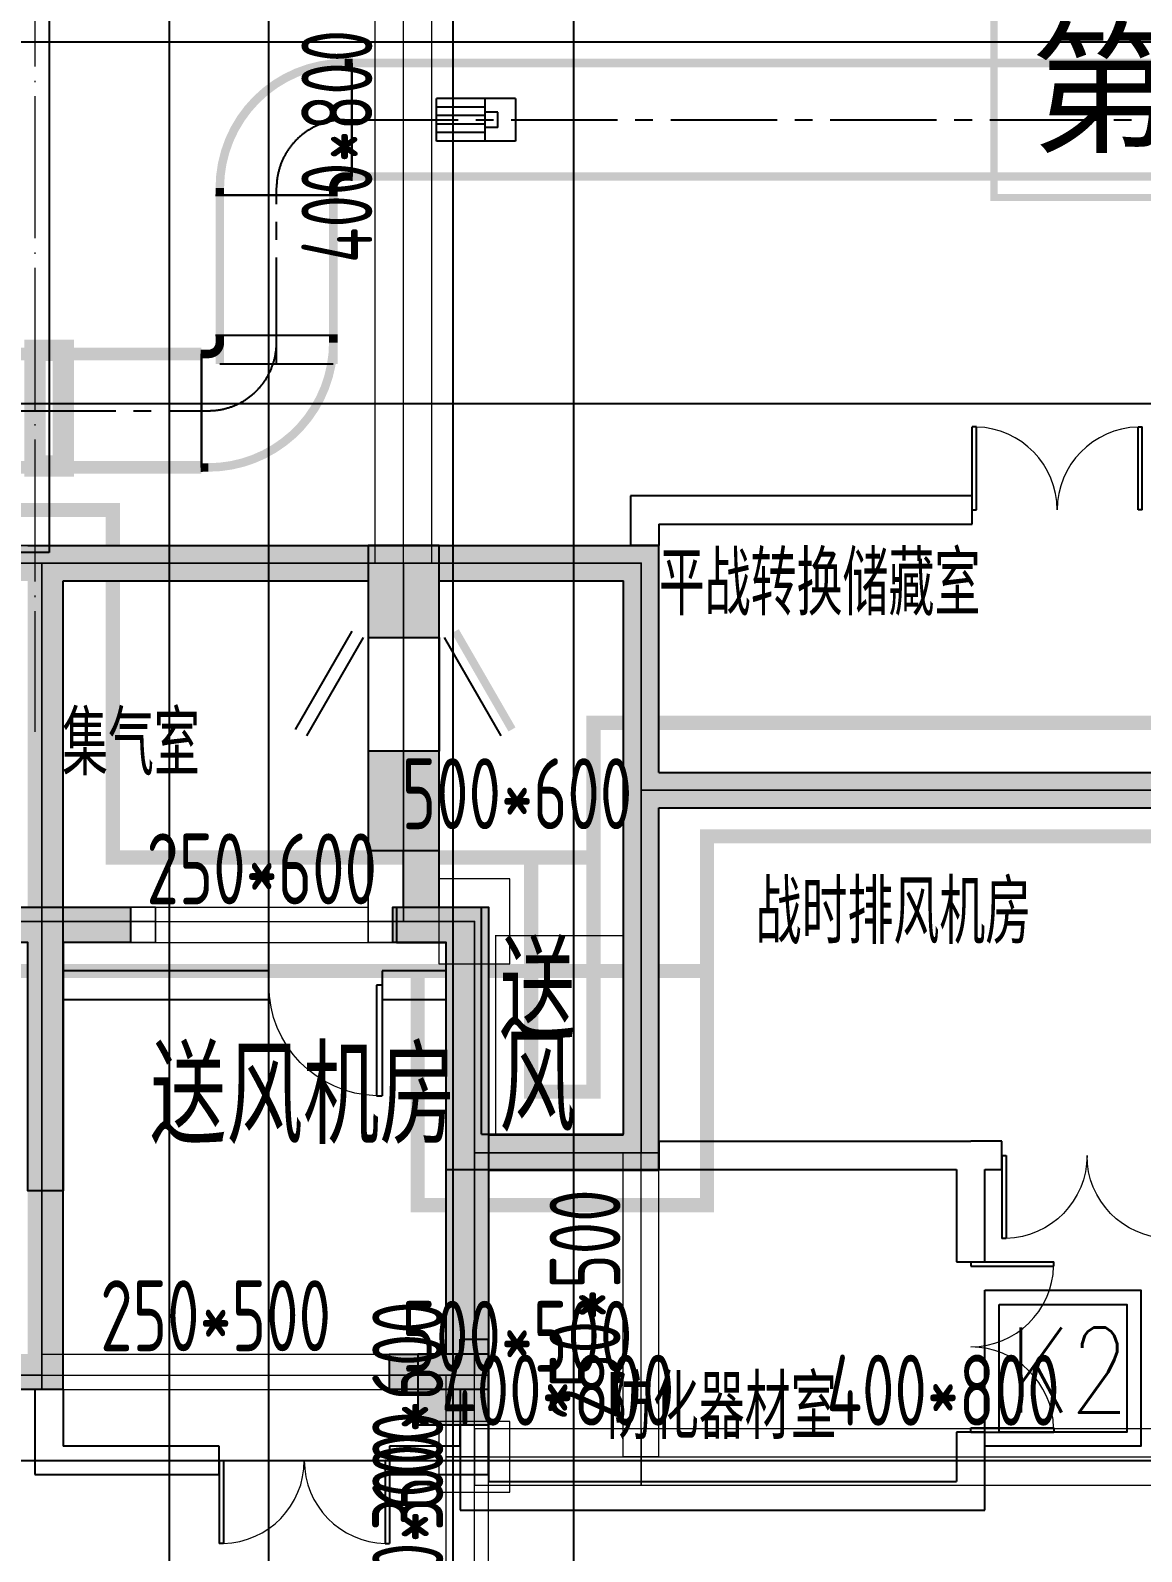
# Model space of a CAD drawing. Extents: x 369444 to 684549, y -549309 to 575337.
# Drawn here: x 520643 to 528480, y 454614 to 465338 of the extents above; entities that cross this region are included whole.
import ezdxf

# ---------------------------------------------------------------- set-up
doc = ezdxf.new("R2010")
doc.units = 0
doc.header["$LTSCALE"] = 1000
doc.header["$MEASUREMENT"] = 0
for name, pattern in [('__DASH', [0.35, 0.25, -0.1]), ('CENTER2', [1.125, 0.75, -0.125, 0.125, -0.125]), ('DASH', [0.35, 0.25, -0.1]), ('DOTE', [2.42, 2, -0.2, 0.02, -0.2])]:
    doc.linetypes.add(name, pattern=pattern)
for name, color, linetype, lineweight, true_color in [('-1-0-1', 7, 'Continuous', 0, 0xc0c0c0), ('-1-1-2', 7, 'Continuous', 0, 0xc0c0c0), ('-2-0-1', 1, 'Continuous', 0, 0xff0000), ('-2-1-2', 9, 'Continuous', 0, 0x808080), ('1-6-1', 7, 'Continuous', 0, 0x55ff55), ('1-6-2', 7, 'Continuous', 0, 0x55ff55), ('11-6-1', 2, 'Continuous', 0, 0xffff00), ('11-6-2', 2, 'Continuous', 0, 0xffff00), ('11-6-5', 2, 'Continuous', 0, 0xffff00), ('12-6-1', 4, 'Continuous', 0, 0x00ffff), ('12-6-2', 4, 'Continuous', 0, 0x00ffff), ('12-6-5', 4, 'Continuous', 0, 0x00ffff)]:
    doc.layers.add(name, color=color, linetype=linetype, lineweight=lineweight, true_color=true_color)
for name, color, linetype in [('A-WALL-HATCH', 8, 'Continuous'), ('COLUMN', 9, 'Continuous'), ('DOTE', 1, 'Continuous'), ('DUCT-排烟中心线', 5, 'CENTER2'), ('DUCT-排烟法兰', 4, 'Continuous'), ('DUCT-排烟管', 2, 'Continuous'), ('DUCT-排烟管端线', 4, 'Continuous'), ('PUB_HATCH', 8, 'Continuous'), ('WALL', 9, 'Continuous'), ('WINDOW', 4, 'Continuous'), ('填充', 8, 'Continuous'), ('砼墙', 151, 'Continuous'), ('车库集水坑', 60, 'Continuous'), ('车库风井', 6, 'Continuous'), ('防火分区线', 7, 'Continuous'), ('颜洞口', 1, 'Continuous'), ('风管标注', 3, 'Continuous')]:
    doc.layers.add(name, color=color, linetype=linetype)
doc.layers.add('DOTE2', color=122, linetype='DOTE', lineweight=9)
doc.layers.add('TEXT', color=7, linetype='Continuous', lineweight=13)
doc.styles.add('-黑体', font='simhei.ttf')
doc.styles.add('_HZTXT', font='txt.shx', dxfattribs={"width": 0.8, "bigfont": 'HZTXT.shx'})
doc.styles.add('_TCH_DIM', font='SIMPLEX', dxfattribs={"bigfont": 'GBCBIG'})
doc.styles.add('yjkcad', font='yjkeng.shx', dxfattribs={"width": 0.7, "height": 250, "bigfont": 'yjkchn.shx'})

# ---------------------------------------------------------------- blocks, each defined once
blk = doc.blocks.new('$DorLib2D$00000002')
for p, q in [((-0.5, 0), (-0.5, 0.4875)), ((-0.475, 0.4875), (-0.5, 0.4875)), ((-0.475, 0), (-0.475, 0.4875)), ((0.475, 0), (0.475, 0.4875)), ((0.475, 0.4875), (0.5, 0.4875)), ((0.5, 0), (0.5, 0.4875)), ((-0.5, 0), (-0.475, 0)), ((0.5, 0), (0.475, 0))]:
    blk.add_line(p, q)
at = {"lineweight": 13}
for centre, start, end in [((-0.4875, 0), 0, 88.53072), ((0.4875, 0), 91.46928, 180)]:
    blk.add_arc(centre, 0.4875, start, end, dxfattribs=at)
blk = doc.blocks.new('$DorLib2D$00000196')
at = {"color": 0}
for p, q in [((-0.5, 0.357), (0.366, 0.857)), ((-0.5, -0.357), (0.366, -0.857)), ((-0.557, -0.456), (0.309, -0.956))]:
    blk.add_line(p, q, dxfattribs=at)
at = {"color": 0, "const_width": 0.0714}
blk.add_lwpolyline([(-0.557, 0.456), (0.309, 0.956)], dxfattribs=at)
blk = doc.blocks.new('$DorLib2D$00000001')
for p, q in [((0.45, 0.975), (0.5, 0.975)), ((0.45, 0), (0.45, 0.975)), ((0.5, 0), (0.5, 0.975)), ((0.5, 0), (0.45, 0))]:
    blk.add_line(p, q)
at = {"lineweight": 13}
blk.add_arc((0.475, 0), 0.975, 91.4693, 180, dxfattribs=at)
blk = doc.blocks.new('N-风管')
at = {"color": 0, "linetype": 'Continuous'}
for p, q in [((38489360019.152367, 3905559330.7, 2600.00001), (38489359463.152367, 3905559330.7, 2600.00001)), ((38489359805.314774, 3905559270.7, 2600.00001), (38489359463.152367, 3905559270.7, 2600.00001)), ((38489359895.942772, 3905559234.7, 2600.00001), (38489359805.314774, 3905559234.7, 2600.00001)), ((38489359805.314774, 3905559210.7, 2600.00001), (38489359463.152367, 3905559210.7, 2600.00001)), ((38489359805.314774, 3905559150.7, 2600.00001), (38489359463.152367, 3905559150.7, 2600.00001)), ((38489359805.314774, 3905559090.7, 2600.00001), (38489359463.152367, 3905559090.7, 2600.00001))]:
    blk.add_line(p, q, dxfattribs=at)
at = {"color": 0}
for p, q in [((38489359463.152367, 3905559030.7, 2600.00001), (38489359463.152367, 3905559330.7, 2600.00001)), ((38489359805.314774, 3905559030.7, 2600.00001), (38489359805.314774, 3905559330.7, 2600.00001)), ((38489360019.152367, 3905559330.7, 2600.00001), (38489360019.152367, 3905559030.7, 2600.00001)), ((38489359895.942772, 3905559126.7, 2600.00001), (38489359895.942772, 3905559234.7, 2600.00001)), ((38489359895.942772, 3905559126.7, 2600.00001), (38489359805.314774, 3905559126.7, 2600.00001)), ((38489360019.152367, 3905559030.7, 2600.00001), (38489359463.152367, 3905559030.7, 2600.00001))]:
    blk.add_line(p, q, dxfattribs=at)
at = {"layer": 'DUCT-排烟中心线', "color": 0}
for p, q in [((38489358814.952377, 3905559180.7), (38489358864.952377, 3905559180.7)), ((38489358864.952377, 3905559180.7), (38489365384.127274, 3905559180.7)), ((38489358334.952377, 3905558650.7), (38489358334.952377, 3905558700.7)), ((38489358334.952377, 3905557460.45988), (38489358334.952377, 3905558650.7)), ((38489358334.952377, 3905557610.45988), (38489358334.952377, 3905557660.45988)), ((38489356450.931091, 3905557130.259881), (38489357804.75238, 3905557130.259881)), ((38489357804.75238, 3905557130.259881), (38489357854.75238, 3905557130.259881))]:
    blk.add_line(p, q, dxfattribs=at)
for centre, radius, start, end in [((38489358814.952377, 3905558700.699999), 480, 90, 179.9999999431), ((38489357854.75238, 3905557610.459879), 480.199998, 270, 0.0000001707)]:
    blk.add_arc(centre, radius, start, end, dxfattribs=at)
at = {"layer": 'DUCT-排烟法兰', "color": 0}
for p, q in [((38489358865.052383, 3905558750.7), (38489358865.052383, 3905559610.7)), ((38489357904.952377, 3905558650.6), (38489358764.952377, 3905558650.6)), ((38489358764.952377, 3905557660.55988), (38489357904.952377, 3905557660.55988)), ((38489357804.652382, 3905557560.259881), (38489357804.652382, 3905556700.259881))]:
    blk.add_line(p, q, dxfattribs=at)
at = {"layer": 'DUCT-排烟管', "color": 0, "extrusion": (0, 0, -1), "const_width": 60}
for points in [[(-38489357934.952377, 3905558700.7, 0.4142135622), (-38489358814.952377, 3905559580.699999)], [(-38489358734.952377, 3905558700.7, 0.4142135624), (-38489358814.952377, 3905558780.7)]]:
    blk.add_lwpolyline(points, format="xyb", dxfattribs=at)
at = {"layer": 'DUCT-排烟管', "color": 0}
for points, const_width in [([(38489358814.952377, 3905559580.7), (38489358864.952377, 3905559580.7)], 60), ([(38489365384.127274, 3905559580.7), (38489358864.952377, 3905559580.7)], 60), ([(38489358864.952377, 3905558780.7), (38489358814.952377, 3905558780.7)], 60), ([(38489358864.952377, 3905558780.7), (38489365384.127274, 3905558780.7)], 60), ([(38489357934.952377, 3905558650.7), (38489357934.952377, 3905558700.7)], 60), ([(38489358734.952377, 3905558700.7), (38489358734.952377, 3905558650.7)], 60), ([(38489357934.952377, 3905558650.7), (38489357934.952377, 3905557460.45988)], 60), ([(38489358734.952377, 3905557460.45988), (38489358734.952377, 3905558650.7)], 60), ([(38489357934.952377, 3905557660.45988), (38489357934.952377, 3905557610.45988)], 60), ([(38489358734.952377, 3905557610.45988), (38489358734.952377, 3905557660.45988)], 60), ([(38489357804.75238, 3905557530.259881), (38489356450.931091, 3905557530.259881)], 90), ([(38489357854.75238, 3905557530.259881), (38489357804.75238, 3905557530.259881)], 60), ([(38489356450.931091, 3905556730.259881), (38489357804.75238, 3905556730.259881)], 90), ([(38489357804.75238, 3905556730.259881), (38489357854.75238, 3905556730.259881)], 60)]:
    blk.add_lwpolyline(points, dxfattribs=dict(at, const_width=const_width))
at = {"layer": 'DUCT-排烟管', "color": 0, "const_width": 60}
for points in [[(38489357854.75238, 3905556730.259881, 0.4142135633), (38489358734.952377, 3905557610.45988)], [(38489357854.75238, 3905557530.259881, 0.4142135641), (38489357934.952377, 3905557610.45988)]]:
    blk.add_lwpolyline(points, format="xyb", dxfattribs=at)
at = {"layer": 'DUCT-排烟管端线', "color": 0}
for p, q in [((38489358864.952377, 3905559580.7), (38489358864.952377, 3905558780.7)), ((38489358864.952377, 3905559580.7), (38489358864.952377, 3905558780.7)), ((38489358734.952377, 3905558650.7), (38489357934.952377, 3905558650.7)), ((38489357934.952377, 3905558650.7), (38489358734.952377, 3905558650.7)), ((38489358734.952377, 3905557660.45988), (38489357934.952377, 3905557660.45988)), ((38489357804.75238, 3905556730.259881), (38489357804.75238, 3905557530.259881)), ((38489357804.75238, 3905556730.259881), (38489357804.75238, 3905557530.259881)), ((38489357934.952377, 3905557460.45988), (38489358734.952377, 3905557460.45988))]:
    blk.add_line(p, q, dxfattribs=at)
at = {"layer": '颜洞口', "color": 0, "const_width": 150}
blk.add_lwpolyline([(38489356630.730293, 3905557555.260041), (38489356830.724113, 3905557555.260041), (38489356830.724113, 3905556741.178501), (38489356630.730293, 3905556741.178501)], close=True, dxfattribs=at)

msp = doc.modelspace()

# ---------------------------------------------------------------- hatches: boundary and pattern name
at = {"layer": 'A-WALL-HATCH'}
for points in [[(523524.6, 461057), (523524.6, 461707), (523024.6, 461707), (523024.6, 461057)], [(523524.6, 459557), (523524.6, 460257), (523024.6, 460257), (523024.6, 459557)], [(523874.6, 455507), (523874.6, 456007), (523374.6, 456007), (523374.6, 455507)]]:
    msp.add_hatch(color=256, dxfattribs=at).paths.add_polyline_path(points)
at = {"layer": 'PUB_HATCH'}
for points in [[(517124.6, 461507), (517274.6, 461457), (520624.6, 461457), (520724.6, 461507), (520624.6, 461707), (517024.6, 461707)], [(520724.6, 461507), (520874.6, 461457), (523024.6, 461457), (523264.6, 461507), (523224.6, 461707), (520624.6, 461707)], [(523264.6, 461507), (523524.6, 461457), (524824.6, 461457), (525074.6, 461707), (523224.6, 461707)], [(525024.6, 459957), (525074.6, 460107), (525074.6, 461707), (524824.6, 461457), (524824.6, 459857)], [(520624.6, 456007), (520874.6, 455757), (520874.6, 461457), (520724.6, 461507), (520624.6, 461457)], [(523024.6, 461457), (523024.6, 461057), (523524.6, 461057), (523524.6, 461457), (523264.6, 461507)], [(523524.6, 459557), (523524.6, 460257), (523024.6, 460257), (523024.6, 459557)], [(525024.6, 459957), (525074.6, 459857), (528794.6, 459857), (528919.6, 459982), (528794.6, 460107), (525074.6, 460107)], [(524824.6, 457557), (525074.6, 457307), (525074.6, 459857), (525024.6, 459957), (524824.6, 459857)], [(523524.6, 459157), (523524.6, 459557), (523274.6, 459557), (523274.6, 459157)], [(523224.6, 458907), (523574.6, 458907), (523824.6, 459157), (523224.6, 459157)], [(523574.6, 457307), (523824.6, 457557), (523824.6, 459157), (523574.6, 458907)], [(523824.6, 457557), (523574.6, 457307), (525074.6, 457307), (524824.6, 457557)], [(520874.6, 455757), (520624.6, 456007), (517274.6, 456007), (517157.9, 455923.6), (517174.6, 455757)]]:
    msp.add_hatch(color=256, dxfattribs=at).paths.add_polyline_path(points)
at = {"layer": '填充'}
h = msp.add_hatch(color=8, dxfattribs=at)
h.dxf.hatch_style = 1
h.paths.add_polyline_path([(507274.5, 462457), (507274.5, 462957), (506774.5, 462957), (506774.5, 462457)], flags=17)
h.paths.add_polyline_path([(500674.5, 462457), (500674.5, 462957), (500174.5, 462957), (500174.5, 462457)], flags=17)
h.paths.add_polyline_path([(497874.5, 462457), (497874.5, 462957), (497374.5, 462957), (497374.5, 462457)], flags=17)
h.paths.add_polyline_path([(510074.5, 462457), (510074.5, 462957), (509524.5, 462957), (509524.5, 462457)], flags=17)
h.paths.add_polyline_path([(509524.5, 460757), (509774.5, 460757), (509774.5, 461157), (509374.5, 461157), (509374.5, 460757)], flags=17)
h.paths.add_polyline_path([(497424.5, 460757), (497574.5, 460757), (497574.5, 461157), (497174.5, 461157), (497174.5, 460757)], flags=17)
h.paths.add_polyline_path([(512274.5, 467357), (510074.5, 467357), (510074.5, 465157), (510624.5, 465157), (510624.5, 464957), (509824.5, 464957), (509824.5, 467607), (512474.5, 467607), (512474.5, 464957), (511724.5, 464957), (511724.5, 465157), (512274.5, 465157)])
h.paths.add_polyline_path([(501674.5, 458107), (501124.5, 458107), (501124.5, 458357), (501674.5, 458357), (502074.5, 458357), (502074.5, 458107), (501924.5, 458107), (501924.5, 455207), (500174.5, 455207), (500174.5, 455457), (501674.5, 455457)])
h.paths.add_polyline_path([(514974.5, 467357), (514324.5, 467357), (514324.5, 467607), (515224.5, 467607), (515224.5, 465807), (514974.5, 465807)])
h.paths.add_polyline_path([(492624.5, 467557), (491974.5, 467557), (491974.5, 466007), (491724.5, 466007), (491724.5, 467807), (492624.5, 467807)])
h.paths.add_polyline_path([(507624.5, 450607), (506774.5, 450607), (506074.5, 450607), (506074.5, 450857), (506524.5, 450857), (506524.5, 454057), (506774.5, 454057), (506774.5, 450857), (507624.5, 450857)])
h.paths.add_polyline_path([(500174.5, 450607), (499324.5, 450607), (499324.5, 450857), (500174.5, 450857), (500174.5, 454057), (500424.5, 454057), (500424.5, 450857), (500874.5, 450857), (500874.5, 450607)])
h.paths.add_polyline_path([(505824.5, 458107), (505274.5, 458107), (505274.5, 455457), (506774.5, 455457), (506774.5, 455207), (505024.5, 455207), (505024.5, 458107), (504874.5, 458107), (504874.5, 458357), (505274.5, 458357), (505824.5, 458357)])
h.paths.add_polyline_path([(521349.5, 458907), (520874.5, 458907), (520874.5, 457157), (520624.5, 457157), (520624.5, 458907), (520524.5, 458907), (520524.5, 459157), (520874.5, 459157), (521349.5, 459157)])
h.paths.add_polyline_path([(517574.5, 450607), (517274.5, 450607), (516874.5, 450607), (516874.5, 450857), (517024.5, 450857), (517024.5, 454457), (517274.5, 454457), (517274.5, 450857), (517574.5, 450857)])
h.paths.add_polyline_path([(514174.5, 450607), (513149.5, 450607), (512374.5, 450607), (512374.5, 450857), (513124.5, 450857), (513124.5, 454557), (513424.5, 454557), (513424.5, 450857), (514174.5, 450857)])
h.paths.add_polyline_path([(489924.5, 456557), (489924.5, 455757), (487824.5, 455757), (487824.5, 456007), (489674.5, 456007), (489674.5, 456557)])
h.paths.add_polyline_path([(497624.5, 465157), (496874.5, 465157), (496874.5, 467557), (494674.5, 467557), (494674.5, 465357), (495224.5, 465357), (495224.5, 465157), (494474.5, 465157), (494474.5, 467807), (497124.5, 467807), (497124.5, 465407), (497624.5, 465407)])
h.paths.add_polyline_path([(509524.5, 458107), (509074.5, 458107), (509074.5, 458357), (509774.5, 458357), (509774.5, 455207), (509524.5, 455207)])
h.paths.add_polyline_path([(497874.5, 458107), (497424.5, 458107), (497424.5, 455207), (497174.5, 455207), (497174.5, 458357), (497874.5, 458357)])
h.paths.add_polyline_path([(489674.5, 450607), (489374.5, 450607), (489374.5, 450857), (489674.5, 450857), (489674.5, 454457), (489924.5, 454457), (489924.5, 450857), (490074.5, 450857), (490074.5, 450607)])
h.paths.add_polyline_path([(486074.5, 458907), (485589.5, 458907), (485589.5, 459157), (486074.5, 459157), (486424.5, 459157), (486424.5, 458907), (486324.5, 458907), (486324.5, 457157), (486074.5, 457157)])
h.paths.add_polyline_path([(523874.5, 449607), (523324.5, 449607), (523324.5, 449857), (523574.5, 449857), (523574.5, 454307), (523874.5, 454307)])
h.paths.add_polyline_path([(483624.5, 449607), (483074.5, 449607), (483074.5, 454307), (483374.5, 454307), (483374.5, 449857), (483624.5, 449857)])
h.paths.add_polyline_path([(515374.5, 458907), (514974.5, 458907), (514974.5, 462457), (514574.5, 462457), (514574.5, 462657), (515224.5, 462657), (515224.5, 459157), (515374.5, 459157)])
h.paths.add_polyline_path([(491974.5, 458907), (491574.5, 458907), (491574.5, 459157), (491724.5, 459157), (491724.5, 462657), (492424.5, 462657), (492424.5, 462457), (491974.5, 462457)])
h.paths.add_polyline_path([(520074.5, 450607), (519374.5, 450607), (519374.5, 450857), (520074.5, 450857), (520074.5, 453757), (520324.5, 453757), (520324.5, 450857), (520324.5, 449857), (520924.5, 449857), (520924.5, 449607), (520074.5, 449607)])
h.paths.add_polyline_path([(493824.5, 460257), (493824.5, 456757), (493524.5, 456757), (493524.5, 460257)])
h.paths.add_polyline_path([(487574.5, 450607), (486874.5, 450607), (486874.5, 449607), (486024.5, 449607), (486024.5, 449857), (486624.5, 449857), (486624.5, 450857), (486624.5, 453757), (486874.5, 453757), (486874.5, 450857), (487574.5, 450857)])
h.paths.add_polyline_path([(513424.5, 460257), (513424.5, 456757), (513124.5, 456757), (513124.5, 460257)])
h.paths.add_polyline_path([(509774.5, 450607), (509424.5, 450607), (509424.5, 450857), (509524.5, 450857), (509524.5, 454057), (509774.5, 454057), (509774.5, 450857), (509974.5, 450857), (509974.5, 450607)])
h.paths.add_polyline_path([(497524.5, 450607), (497174.5, 450607), (496974.5, 450607), (496974.5, 450857), (497174.5, 450857), (497174.5, 454057), (497424.5, 454057), (497424.5, 450857), (497524.5, 450857)])
h.paths.add_polyline_path([(523874.5, 455757), (523174.5, 455757), (523174.5, 456007), (523574.5, 456007), (523574.5, 458907), (523199.5, 458907), (523199.5, 459157), (523874.5, 459157)])
h.paths.add_polyline_path([(483774.5, 455757), (483074.5, 455757), (483074.5, 459157), (483759.5, 459157), (483759.5, 458907), (483374.5, 458907), (483374.5, 456007), (483774.5, 456007)])
h.paths.add_polyline_path([(517024.5, 458907), (516974.5, 458907), (516974.5, 459157), (517274.5, 459157), (517674.5, 459157), (517674.5, 458907), (517274.5, 458907), (517274.5, 458057), (517024.5, 458057)])
h.paths.add_polyline_path([(489974.5, 458907), (489924.5, 458907), (489924.5, 458057), (489674.5, 458057), (489674.5, 458907), (489274.5, 458907), (489274.5, 459157), (489674.5, 459157), (489974.5, 459157)])
h.paths.add_polyline_path([(519124.5, 455757), (517024.5, 455757), (517024.5, 456557), (517274.5, 456557), (517274.5, 456007), (519124.5, 456007)])
edge = h.paths.add_edge_path()
edge.add_line((497374.5, 465157), (497374.5, 465057))
edge.add_line((497374.5, 465057), (497624.5, 465057))
edge.add_line((497624.5, 465057), (497624.5, 465157))
edge.add_line((497424.5, 460757), (497424.5, 460007))
edge.add_line((497424.5, 460007), (495374.5, 460007))
edge.add_line((495374.5, 460007), (495374.5, 460257))
edge.add_line((495374.5, 460257), (497174.5, 460257))
edge.add_line((497174.5, 460257), (497174.5, 460757))
edge.add_line((509774.5, 460757), (509774.5, 460257))
edge.add_line((509774.5, 460257), (511574.5, 460257))
edge.add_line((511574.5, 460257), (511574.5, 460007))
edge.add_line((511574.5, 460007), (509524.5, 460007))
edge.add_line((509524.5, 460007), (509524.5, 460757))

# ---------------------------------------------------------------- linework, layer by layer
at = {"layer": '-1-0-1', "color": 0}
for p in [(520724.3, 461582.2, -3600), (523274.3, 461582.2, -3600), (524949.3, 461582.2, -3600), (524949.3, 459981.8, -3600), (520724.3, 459056.9, -3600), (521524.3, 459056.9, -3600), (523024.3, 459056.9, -3600), (523274.3, 459056.9, -3600), (523774.3, 459056.9, -3600), (523774.3, 457425.7, -3600), (524949.3, 457425.7, -3600), (520724.3, 457156.9, -3600), (520724.3, 455856.9, -3600), (523174.3, 455856.9, -3600), (523774.3, 455856.9, -3600), (523774.3, 455282.1, -3600), (524949.3, 455282.1, -3600)]:
    msp.add_point(p, dxfattribs=at)
at = {"layer": '-1-1-2', "color": 0}
for p, q in [((520724.3, 461582.2, -3600), (520724.3, 461582.2)), ((523274.3, 461582.2, -3600), (523274.3, 461582.2)), ((524949.3, 461582.2, -3600), (524949.3, 461582.2)), ((524949.3, 459981.8, -3600), (524949.3, 459981.8)), ((520724.3, 459056.9, -3600), (520724.3, 459056.9)), ((521524.3, 459056.9, -3600), (521524.3, 459056.9)), ((523024.3, 459056.9, -3600), (523024.3, 459056.9)), ((523274.3, 459056.9, -3600), (523274.3, 459056.9)), ((523774.3, 459056.9, -3600), (523774.3, 459056.9)), ((523774.3, 457425.7, -3600), (523774.3, 457425.7)), ((524949.3, 457425.7, -3600), (524949.3, 457425.7)), ((520724.3, 457156.9, -3600), (520724.3, 457156.9)), ((520724.3, 455856.9, -3600), (520724.3, 455856.9)), ((523174.3, 455856.9, -3600), (523174.3, 455856.9)), ((523774.3, 455856.9, -3600), (523774.3, 455856.9)), ((523774.3, 455282.1, -3600), (523774.3, 455282.1)), ((524949.3, 455282.1, -3600), (524949.3, 455282.1))]:
    msp.add_line(p, q, dxfattribs=at)
at = {"layer": '-2-0-1', "color": 0}
for p, q in [((523274.3, 461582.2, -3600), (523274.3, 467456.9, -3600)), ((517174.3, 461582.2, -3600), (520724.3, 461582.2, -3600)), ((520724.3, 461582.2, -3600), (523274.3, 461582.2, -3600)), ((520724.3, 459056.9, -3600), (520724.3, 461582.2, -3600)), ((523274.3, 461582.2, -3600), (524949.3, 461582.2, -3600)), ((523274.3, 459056.9, -3600), (523274.3, 461582.2, -3600)), ((524949.3, 459981.8, -3600), (524949.3, 461582.2, -3600)), ((524949.3, 457425.7, -3600), (524949.3, 459981.8, -3600)), ((524949.3, 459981.8, -3600), (529209.3, 459981.8, -3600)), ((520524.3, 459056.9, -3600), (520724.3, 459056.9, -3600)), ((520724.3, 457156.9, -3600), (520724.3, 459056.9, -3600)), ((520724.3, 459056.9, -3600), (521524.3, 459056.9, -3600)), ((521524.3, 459056.9, -3600), (523024.3, 459056.9, -3600)), ((523024.3, 459056.9, -3600), (523274.3, 459056.9, -3600)), ((523274.3, 459056.9, -3600), (523774.3, 459056.9, -3600)), ((523774.3, 457425.7, -3600), (523774.3, 459056.9, -3600)), ((523774.3, 457425.7, -3600), (524949.3, 457425.7, -3600)), ((523774.3, 455856.9, -3600), (523774.3, 457425.7, -3600)), ((524949.3, 455282.1, -3600), (524949.3, 457425.7, -3600)), ((520724.3, 455856.9, -3600), (520724.3, 457156.9, -3600)), ((520174.3, 455856.9, -3600), (520724.3, 455856.9, -3600)), ((520724.3, 455856.9, -3600), (523174.3, 455856.9, -3600)), ((523174.3, 455856.9, -3600), (523774.3, 455856.9, -3600)), ((523774.3, 455282.1, -3600), (523774.3, 455856.9, -3600)), ((523774.3, 455282.1, -3600), (524949.3, 455282.1, -3600)), ((523774.3, 454306.9, -3600), (523774.3, 455282.1, -3600)), ((524949.3, 455282.1, -3600), (529209.3, 455282.1, -3600))]:
    msp.add_line(p, q, dxfattribs=at)
at = {"layer": '-2-1-2', "color": 0}
for p, q in [((523274.3, 461582.2), (523274.3, 467456.9)), ((517174.3, 461582.2), (520724.3, 461582.2)), ((520724.3, 461582.2), (523274.3, 461582.2)), ((520724.3, 459056.9), (520724.3, 461582.2)), ((523274.3, 461582.2), (524949.3, 461582.2)), ((523274.3, 459056.9), (523274.3, 461582.2)), ((524949.3, 459981.8), (524949.3, 461582.2)), ((524949.3, 457425.7), (524949.3, 459981.8)), ((524949.3, 459981.8), (529209.3, 459981.8)), ((520524.3, 459056.9), (520724.3, 459056.9)), ((520724.3, 457156.9), (520724.3, 459056.9)), ((520724.3, 459056.9), (521524.3, 459056.9)), ((521524.3, 459056.9), (523024.3, 459056.9)), ((523024.3, 459056.9), (523274.3, 459056.9)), ((523274.3, 459056.9), (523774.3, 459056.9)), ((523774.3, 457425.7), (523774.3, 459056.9)), ((523774.3, 457425.7), (524949.3, 457425.7)), ((523774.3, 455856.9), (523774.3, 457425.7)), ((524949.3, 455282.1), (524949.3, 457425.7)), ((520724.3, 455856.9), (520724.3, 457156.9)), ((520174.3, 455856.9), (520724.3, 455856.9)), ((520724.3, 455856.9), (523174.3, 455856.9)), ((523174.3, 455856.9), (523774.3, 455856.9)), ((523774.3, 455282.1), (523774.3, 455856.9)), ((523774.3, 455282.1), (524949.3, 455282.1)), ((523774.3, 454306.9), (523774.3, 455282.1)), ((524949.3, 455282.1), (529209.3, 455282.1))]:
    msp.add_line(p, q, dxfattribs=at)
at = {"layer": '1-6-1', "color": 0}
for p, q in [((520724.3, 461707.2, -3600), (517174.3, 461707.2, -3600)), ((517174.3, 461707.2), (520724.3, 461707.2)), ((520724.3, 461707.2, -3600), (520724.3, 461707.2)), ((523274.3, 461707.2, -3600), (520724.3, 461707.2, -3600)), ((520724.3, 461707.2), (523274.3, 461707.2)), ((520724.3, 461707.2), (520724.3, 461707.2, -3600)), ((523274.3, 461707.2), (523274.3, 461707.2, -3600)), ((523274.3, 461707.2, -3600), (523274.3, 461707.2)), ((525074.3, 461707.2, -3600), (523274.3, 461707.2, -3600)), ((523274.3, 461707.2), (525074.3, 461707.2)), ((525074.3, 461707.2), (525074.3, 460106.8)), ((525074.3, 461707.2, -3600), (525074.3, 461707.2)), ((525074.3, 460106.8, -3600), (525074.3, 461707.2, -3600)), ((525074.3, 461707.2), (525074.3, 461707.2, -3600)), ((520873.3, 461457.2), (520873.3, 461457.2, -3600)), ((523024.3, 461457.2), (520873.3, 461457.2)), ((520873.3, 461457.2, -3600), (523024.3, 461457.2, -3600)), ((520873.3, 461457.2), (520873.3, 459156.9)), ((520873.3, 461457.2, -3600), (520873.3, 461457.2)), ((520873.3, 459156.9, -3600), (520873.3, 461457.2, -3600)), ((523024.3, 461457.2, -3600), (523024.3, 461457.2)), ((523024.3, 461457.2, -3600), (523024.3, 459156.9, -3600)), ((523024.3, 461457.2), (523024.3, 461457.2, -3600)), ((523024.3, 459156.9), (523024.3, 461457.2)), ((523524.3, 461457.2), (523524.3, 459156.9)), ((523524.3, 461457.2, -3600), (523524.3, 461457.2)), ((523524.3, 459156.9, -3600), (523524.3, 461457.2, -3600)), ((523524.3, 461457.2), (523524.3, 461457.2, -3600)), ((524824.3, 461457.2), (523524.3, 461457.2)), ((523524.3, 461457.2, -3600), (524824.3, 461457.2, -3600)), ((524824.3, 461457.2, -3600), (524824.3, 459981.8, -3600)), ((524824.3, 461457.2), (524824.3, 461457.2, -3600)), ((524824.3, 459981.8), (524824.3, 461457.2)), ((524824.3, 461457.2, -3600), (524824.3, 461457.2)), ((525074.3, 460106.8, -3600), (525074.3, 460106.8)), ((529084.3, 460106.8, -3600), (525074.3, 460106.8, -3600)), ((525074.3, 460106.8), (529084.3, 460106.8)), ((525074.3, 460106.8), (525074.3, 460106.8, -3600)), ((524824.3, 459981.8, -3600), (524824.3, 457550.7, -3600)), ((524824.3, 459981.8), (524824.3, 459981.8, -3600)), ((524824.3, 457550.7), (524824.3, 459981.8)), ((524824.3, 459981.8, -3600), (524824.3, 459981.8)), ((525074.3, 459856.8), (525074.3, 457300.7)), ((525074.3, 459856.8, -3600), (525074.3, 459856.8)), ((525074.3, 457300.7, -3600), (525074.3, 459856.8, -3600)), ((525074.3, 459856.8), (525074.3, 459856.8, -3600)), ((529084.3, 459856.8), (525074.3, 459856.8)), ((525074.3, 459856.8, -3600), (529084.3, 459856.8, -3600)), ((520873.3, 459156.9), (520873.3, 459156.9, -3600)), ((520873.3, 459156.9, -3600), (520873.3, 459156.9)), ((521524.3, 459156.9, -3600), (520873.3, 459156.9, -3600)), ((520873.3, 459156.9), (521524.3, 459156.9)), ((521524.3, 459156.9), (521524.3, 459156.9, -3600)), ((521524.3, 459156.9, -3600), (521524.3, 459156.9)), ((521524.3, 458906.9, -3600), (521524.3, 459156.9, -3600)), ((521524.3, 459156.9), (521524.3, 458906.9)), ((523024.3, 459156.9, -3600), (523024.3, 459156.9)), ((523024.3, 459156.9, -3600), (523024.3, 459156.9)), ((523024.3, 459156.9, -3600), (523024.3, 459156.9, -3600)), ((523024.3, 459156.9), (523024.3, 459156.9, -3600)), ((523024.3, 459156.9), (523024.3, 459156.9)), ((523024.3, 459156.9, -3600), (523024.3, 458906.9, -3600)), ((523024.3, 459156.9), (523024.3, 459156.9, -3600)), ((523024.3, 458906.9), (523024.3, 459156.9)), ((523524.3, 459156.9), (523524.3, 459156.9, -3600)), ((523524.3, 459156.9, -3600), (523524.3, 459156.9)), ((523874.3, 459156.9, -3600), (523524.3, 459156.9, -3600)), ((523524.3, 459156.9), (523874.3, 459156.9)), ((523874.3, 459156.9), (523874.3, 457550.7)), ((523874.3, 459156.9, -3600), (523874.3, 459156.9)), ((523874.3, 457550.7, -3600), (523874.3, 459156.9, -3600)), ((523874.3, 459156.9), (523874.3, 459156.9, -3600)), ((520874.3, 458906.9), (520874.3, 457156.9)), ((520874.3, 458906.9, -3600), (520874.3, 458906.9)), ((520874.3, 457156.9, -3600), (520874.3, 458906.9, -3600)), ((520874.3, 458906.9), (520874.3, 458906.9, -3600)), ((521524.3, 458906.9), (520874.3, 458906.9)), ((520874.3, 458906.9, -3600), (521524.3, 458906.9, -3600)), ((521524.3, 458906.9, -3600), (521524.3, 458906.9)), ((521524.3, 458906.9), (521524.3, 458906.9, -3600)), ((523024.3, 458906.9), (523024.3, 458906.9, -3600)), ((523274.3, 458906.9), (523024.3, 458906.9)), ((523024.3, 458906.9, -3600), (523274.3, 458906.9, -3600)), ((523024.3, 458906.9, -3600), (523024.3, 458906.9)), ((523274.3, 458906.9), (523274.3, 458906.9, -3600)), ((523574.3, 458906.9), (523274.3, 458906.9)), ((523274.3, 458906.9, -3600), (523574.3, 458906.9, -3600)), ((523274.3, 458906.9, -3600), (523274.3, 458906.9)), ((523574.3, 458906.9, -3600), (523574.3, 457425.7, -3600)), ((523574.3, 458906.9), (523574.3, 458906.9, -3600)), ((523574.3, 457425.7), (523574.3, 458906.9)), ((523574.3, 458906.9, -3600), (523574.3, 458906.9)), ((523874.3, 457550.7, -3600), (523874.3, 457550.7)), ((524824.3, 457550.7, -3600), (523874.3, 457550.7, -3600)), ((523874.3, 457550.7), (524824.3, 457550.7)), ((523874.3, 457550.7), (523874.3, 457550.7, -3600)), ((524824.3, 457550.7), (524824.3, 457550.7, -3600)), ((524824.3, 457550.7, -3600), (524824.3, 457550.7)), ((523574.3, 457425.7, -3600), (523574.3, 457425.7)), ((523574.3, 457425.7, -3600), (523574.3, 456006.9, -3600)), ((523574.3, 457425.7), (523574.3, 457425.7, -3600)), ((523574.3, 456006.9), (523574.3, 457425.7)), ((523874.3, 457300.7), (523874.3, 457300.7, -3600)), ((525074.3, 457300.7), (523874.3, 457300.7)), ((523874.3, 457300.7, -3600), (525074.3, 457300.7, -3600)), ((523874.3, 457300.7), (523874.3, 455756.9)), ((523874.3, 457300.7, -3600), (523874.3, 457300.7)), ((523874.3, 455756.9, -3600), (523874.3, 457300.7, -3600)), ((525074.3, 457300.7, -3600), (525074.3, 457300.7)), ((525074.3, 457300.7), (525074.3, 457300.7, -3600)), ((520874.3, 457156.9), (520874.3, 455756.9)), ((520874.3, 457156.9, -3600), (520874.3, 457156.9)), ((520874.3, 455756.9, -3600), (520874.3, 457156.9, -3600)), ((520874.3, 457156.9), (520874.3, 457156.9, -3600)), ((523174.3, 456006.9, -3600), (523174.3, 456006.9)), ((523574.3, 456006.9, -3600), (523174.3, 456006.9, -3600)), ((523174.3, 456006.9), (523574.3, 456006.9)), ((523174.3, 456006.9, -3600), (523174.3, 455756.9, -3600)), ((523174.3, 456006.9), (523174.3, 456006.9, -3600)), ((523174.3, 455756.9), (523174.3, 456006.9)), ((523574.3, 456006.9, -3600), (523574.3, 456006.9)), ((523574.3, 456006.9), (523574.3, 456006.9, -3600)), ((520874.3, 455756.9), (520174.3, 455756.9)), ((520174.3, 455756.9, -3600), (520874.3, 455756.9, -3600)), ((520874.3, 455756.9), (520874.3, 455756.9, -3600)), ((520874.3, 455756.9, -3600), (520874.3, 455756.9)), ((523174.3, 455756.9), (523174.3, 455756.9, -3600)), ((523874.3, 455756.9), (523174.3, 455756.9)), ((523174.3, 455756.9, -3600), (523874.3, 455756.9, -3600)), ((523174.3, 455756.9, -3600), (523174.3, 455756.9)), ((523874.3, 455756.9), (523874.3, 455756.9, -3600)), ((523874.3, 455756.9, -3600), (523874.3, 455756.9))]:
    msp.add_line(p, q, dxfattribs=at)
at = {"layer": '1-6-2', "color": 0}
for p, q in [((520724.3, 461582.2), (517174.3, 461582.2)), ((517174.3, 461582.2, -3600), (520724.3, 461582.2, -3600)), ((520724.3, 461582.2), (520724.3, 461582.2, -3600)), ((523274.3, 461582.2), (520724.3, 461582.2)), ((520724.3, 461582.2, -3600), (523274.3, 461582.2, -3600)), ((520724.3, 461582.2, -3600), (520724.3, 461582.2)), ((520724.3, 461582.2), (520724.3, 459056.9)), ((520724.3, 461582.2, -3600), (520724.3, 461582.2)), ((520724.3, 459056.9, -3600), (520724.3, 461582.2, -3600)), ((523274.3, 461582.2, -3600), (523274.3, 461582.2)), ((523274.3, 461582.2), (523274.3, 459056.9)), ((523274.3, 461582.2, -3600), (523274.3, 461582.2)), ((523274.3, 459056.9, -3600), (523274.3, 461582.2, -3600)), ((523274.3, 461582.2), (523274.3, 461582.2, -3600)), ((524949.3, 461582.2), (523274.3, 461582.2)), ((523274.3, 461582.2, -3600), (524949.3, 461582.2, -3600)), ((524949.3, 461582.2), (524949.3, 459981.8)), ((524949.3, 461582.2, -3600), (524949.3, 461582.2)), ((524949.3, 459981.8, -3600), (524949.3, 461582.2, -3600)), ((524949.3, 461582.2, -3600), (524949.3, 461582.2)), ((524949.3, 459981.8), (524949.3, 457425.7)), ((524949.3, 459981.8, -3600), (524949.3, 459981.8)), ((524949.3, 457425.7, -3600), (524949.3, 459981.8, -3600)), ((524949.3, 459981.8), (524949.3, 459981.8, -3600)), ((529209.3, 459981.8), (524949.3, 459981.8)), ((524949.3, 459981.8, -3600), (529209.3, 459981.8, -3600)), ((524949.3, 459981.8), (524949.3, 459981.8, -3600)), ((520724.3, 459056.9), (520524.3, 459056.9)), ((520524.3, 459056.9, -3600), (520724.3, 459056.9, -3600)), ((520724.3, 459056.9), (520724.3, 459056.9, -3600)), ((520724.3, 459056.9, -3600), (520724.3, 459056.9)), ((520724.3, 459056.9), (520724.3, 457156.9)), ((520724.3, 459056.9, -3600), (520724.3, 459056.9)), ((520724.3, 457156.9, -3600), (520724.3, 459056.9, -3600)), ((520724.3, 459056.9), (520724.3, 459056.9, -3600)), ((521524.3, 459056.9), (520724.3, 459056.9)), ((520724.3, 459056.9, -3600), (521524.3, 459056.9, -3600)), ((521524.3, 459056.9, -3600), (521524.3, 459056.9)), ((523024.3, 459056.9), (523024.3, 459056.9, -3600)), ((523274.3, 459056.9), (523024.3, 459056.9)), ((523024.3, 459056.9, -3600), (523274.3, 459056.9, -3600)), ((523274.3, 459056.9), (523274.3, 459056.9, -3600)), ((523274.3, 459056.9), (523274.3, 459056.9, -3600)), ((523774.3, 459056.9), (523274.3, 459056.9)), ((523274.3, 459056.9, -3600), (523774.3, 459056.9, -3600)), ((523274.3, 459056.9, -3600), (523274.3, 459056.9)), ((523774.3, 459056.9), (523774.3, 457425.7)), ((523774.3, 459056.9, -3600), (523774.3, 459056.9)), ((523774.3, 457425.7, -3600), (523774.3, 459056.9, -3600)), ((523774.3, 459056.9, -3600), (523774.3, 459056.9)), ((523774.3, 457425.7), (523774.3, 457425.7, -3600)), ((524949.3, 457425.7), (523774.3, 457425.7)), ((523774.3, 457425.7, -3600), (524949.3, 457425.7, -3600)), ((523774.3, 457425.7), (523774.3, 457425.7, -3600)), ((523774.3, 457425.7), (523774.3, 455856.9)), ((523774.3, 457425.7, -3600), (523774.3, 457425.7)), ((523774.3, 455856.9, -3600), (523774.3, 457425.7, -3600)), ((524949.3, 457425.7, -3600), (524949.3, 457425.7)), ((524949.3, 457425.7), (524949.3, 457425.7, -3600)), ((520724.3, 457156.9), (520724.3, 455856.9)), ((520724.3, 457156.9, -3600), (520724.3, 457156.9)), ((520724.3, 455856.9, -3600), (520724.3, 457156.9, -3600)), ((520724.3, 457156.9), (520724.3, 457156.9, -3600)), ((520724.3, 455856.9), (520174.3, 455856.9)), ((520174.3, 455856.9, -3600), (520724.3, 455856.9, -3600)), ((520724.3, 455856.9), (520724.3, 455856.9, -3600)), ((520724.3, 455856.9, -3600), (520724.3, 455856.9)), ((523174.3, 455856.9), (523174.3, 455856.9, -3600)), ((523774.3, 455856.9), (523174.3, 455856.9)), ((523174.3, 455856.9, -3600), (523774.3, 455856.9, -3600)), ((523774.3, 455856.9), (523774.3, 455856.9, -3600)), ((523774.3, 455856.9, -3600), (523774.3, 455856.9))]:
    msp.add_line(p, q, dxfattribs=at)
at = {"layer": '11-6-1', "color": 0}
for p, q in [((523524.3, 459356.9), (523524.3, 458756.9)), ((524024.3, 459356.9), (523524.3, 459356.9)), ((523524.3, 459356.9, -3600), (523524.3, 458756.9, -3600)), ((524024.3, 459356.9, -3600), (523524.3, 459356.9, -3600)), ((523524.3, 459356.9, -3600), (523524.3, 459356.9)), ((524024.3, 458756.9), (524024.3, 459356.9)), ((524024.3, 458756.9, -3600), (524024.3, 459356.9, -3600)), ((524024.3, 459356.9, -3600), (524024.3, 459356.9)), ((523524.3, 458756.9), (524024.3, 458756.9)), ((523524.3, 458756.9, -3600), (524024.3, 458756.9, -3600)), ((523524.3, 458756.9, -3600), (523524.3, 458756.9)), ((524024.3, 458756.9, -3600), (524024.3, 458756.9)), ((523524.3, 455532.1), (523524.3, 455032.1)), ((524024.3, 455532.1), (523524.3, 455532.1)), ((523524.3, 455532.1, -3600), (523524.3, 455032.1, -3600)), ((524024.3, 455532.1, -3600), (523524.3, 455532.1, -3600)), ((523524.3, 455532.1, -3600), (523524.3, 455532.1)), ((524024.3, 455032.1), (524024.3, 455532.1)), ((524024.3, 455032.1, -3600), (524024.3, 455532.1, -3600)), ((524024.3, 455532.1, -3600), (524024.3, 455532.1)), ((523524.3, 455032.1), (524024.3, 455032.1)), ((523524.3, 455032.1, -3600), (524024.3, 455032.1, -3600)), ((523524.3, 455032.1, -3600), (523524.3, 455032.1)), ((524024.3, 455032.1, -3600), (524024.3, 455032.1))]:
    msp.add_line(p, q, dxfattribs=at)
at = {"layer": '11-6-2', "color": 0}
for p, q in [((523774.3, 459056.9, -3600), (523774.3, 459056.9)), ((523774.3, 455282.1, -3600), (523774.3, 455282.1))]:
    msp.add_line(p, q, dxfattribs=at)
at = {"layer": '12-6-1', "color": 0}
for p, q in [((523074.3, 461582.2), (523074.3, 467456.9)), ((523074.3, 461582.2, -800), (523074.3, 467456.9, -800)), ((523474.3, 461582.2), (523474.3, 467456.9)), ((523474.3, 461582.2, -800), (523474.3, 467456.9, -800)), ((523074.3, 461582.2), (523474.3, 461582.2)), ((523074.3, 461582.2, -800), (523074.3, 461582.2)), ((523474.3, 461582.2, -800), (523074.3, 461582.2, -800)), ((523474.3, 461582.2), (523474.3, 461582.2, -800)), ((521524.3, 459156.9), (521524.3, 458906.9)), ((521524.3, 459156.9, -600), (521524.3, 459156.9)), ((521524.3, 458906.9, -600), (521524.3, 459156.9, -600)), ((521524.3, 459156.9), (523024.3, 459156.9)), ((521524.3, 459156.9, -600), (523024.3, 459156.9, -600)), ((523024.3, 459156.9), (523024.3, 458906.9)), ((523024.3, 459156.9, -600), (523024.3, 459156.9)), ((523024.3, 458906.9, -600), (523024.3, 459156.9, -600)), ((521524.3, 458906.9), (521524.3, 458906.9, -600)), ((521524.3, 458906.9), (523024.3, 458906.9)), ((521524.3, 458906.9, -600), (523024.3, 458906.9, -600)), ((523024.3, 458906.9), (523024.3, 458906.9, -600)), ((524824.3, 457425.7), (525074.3, 457425.7)), ((524824.3, 457425.7, -500), (524824.3, 457425.7)), ((525074.3, 457425.7, -500), (524824.3, 457425.7, -500)), ((524824.3, 455282.1), (524824.3, 457425.7)), ((524824.3, 455282.1, -500), (524824.3, 457425.7, -500)), ((525074.3, 457425.7), (525074.3, 457425.7, -500)), ((525074.3, 455282.1), (525074.3, 457425.7)), ((525074.3, 455282.1, -500), (525074.3, 457425.7, -500)), ((520724.3, 456006.9), (520724.3, 455756.9)), ((520724.3, 456006.9, -500), (520724.3, 456006.9)), ((520724.3, 455756.9, -500), (520724.3, 456006.9, -500)), ((520724.3, 456006.9), (523174.3, 456006.9)), ((520724.3, 456006.9, -500), (523174.3, 456006.9, -500)), ((523174.3, 456006.9), (523174.3, 455756.9)), ((523174.3, 456006.9, -500), (523174.3, 456006.9)), ((523174.3, 455756.9, -500), (523174.3, 456006.9, -500)), ((523574.3, 455856.9), (523874.3, 455856.9)), ((523574.3, 455856.9, -600), (523574.3, 455856.9)), ((523874.3, 455856.9, -600), (523574.3, 455856.9, -600)), ((523574.3, 455282.1), (523574.3, 455856.9)), ((523574.3, 455282.1, -600), (523574.3, 455856.9, -600)), ((523874.3, 455856.9), (523874.3, 455856.9, -600)), ((523874.3, 455282.1), (523874.3, 455856.9)), ((523874.3, 455282.1, -600), (523874.3, 455856.9, -600)), ((520724.3, 455756.9), (520724.3, 455756.9, -500)), ((520724.3, 455756.9), (523174.3, 455756.9)), ((520724.3, 455756.9, -500), (523174.3, 455756.9, -500)), ((523174.3, 455756.9), (523174.3, 455756.9, -500)), ((523774.3, 455482.1), (523774.3, 455082.1)), ((523774.3, 455482.1, -800), (523774.3, 455482.1)), ((523774.3, 455082.1, -800), (523774.3, 455482.1, -800)), ((523774.3, 455482.1), (524949.3, 455482.1)), ((523774.3, 455482.1, -800), (524949.3, 455482.1, -800)), ((524949.3, 455482.1), (524949.3, 455082.1)), ((524949.3, 455482.1, -800), (524949.3, 455482.1)), ((524949.3, 455082.1, -800), (524949.3, 455482.1, -800)), ((524949.3, 455482.1), (529209.3, 455482.1)), ((524949.3, 455482.1, -800), (529209.3, 455482.1, -800)), ((524949.3, 455482.1), (524949.3, 455082.1)), ((524949.3, 455482.1, -800), (524949.3, 455482.1)), ((524949.3, 455082.1, -800), (524949.3, 455482.1, -800)), ((523574.3, 455282.1), (523874.3, 455282.1)), ((523574.3, 455282.1, -600), (523574.3, 455282.1)), ((523874.3, 455282.1, -600), (523574.3, 455282.1, -600)), ((523574.3, 455282.1), (523874.3, 455282.1)), ((523574.3, 455282.1, -600), (523574.3, 455282.1)), ((523874.3, 455282.1, -600), (523574.3, 455282.1, -600)), ((523574.3, 454306.9), (523574.3, 455282.1)), ((523574.3, 454306.9, -600), (523574.3, 455282.1, -600)), ((523874.3, 455282.1), (523874.3, 455282.1, -600)), ((523874.3, 455282.1), (523874.3, 455282.1, -600)), ((523874.3, 454306.9), (523874.3, 455282.1)), ((523874.3, 454306.9, -600), (523874.3, 455282.1, -600)), ((524824.3, 455282.1), (525074.3, 455282.1)), ((524824.3, 455282.1, -500), (524824.3, 455282.1)), ((525074.3, 455282.1, -500), (524824.3, 455282.1, -500)), ((525074.3, 455282.1), (525074.3, 455282.1, -500)), ((523774.3, 455082.1), (523774.3, 455082.1, -800)), ((523774.3, 455082.1), (524949.3, 455082.1)), ((523774.3, 455082.1, -800), (524949.3, 455082.1, -800)), ((524949.3, 455082.1), (524949.3, 455082.1, -800)), ((524949.3, 455082.1), (529209.3, 455082.1)), ((524949.3, 455082.1, -800), (529209.3, 455082.1, -800)), ((524949.3, 455082.1), (524949.3, 455082.1, -800))]:
    msp.add_line(p, q, dxfattribs=at)
at = {"layer": '12-6-2', "color": 0}
for p, q in [((523274.3, 461582.2), (523274.3, 467456.9)), ((521524.3, 459056.9), (523024.3, 459056.9)), ((524949.3, 455282.1), (524949.3, 457425.7)), ((520724.3, 455856.9), (523174.3, 455856.9)), ((523774.3, 455282.1), (523774.3, 455856.9)), ((523774.3, 455282.1), (524949.3, 455282.1)), ((523774.3, 454306.9), (523774.3, 455282.1)), ((524949.3, 455282.1), (529209.3, 455282.1))]:
    msp.add_line(p, q, dxfattribs=at)
at = {"layer": 'COLUMN', "color": 8}
for p, q in [((523524.6, 461707), (523024.6, 461707)), ((523024.6, 461707), (523024.6, 461057)), ((523524.6, 461057), (523524.6, 461707)), ((523024.6, 461057), (523524.6, 461057)), ((523524.6, 460257), (523024.6, 460257)), ((523024.6, 460257), (523024.6, 459557)), ((523524.6, 459557), (523524.6, 460257)), ((523024.6, 459557), (523524.6, 459557)), ((523874.6, 456007), (523374.6, 456007)), ((523374.6, 456007), (523374.6, 455507)), ((523874.6, 455507), (523874.6, 456007)), ((523374.6, 455507), (523874.6, 455507))]:
    msp.add_line(p, q, dxfattribs=at)
at = {"layer": 'DOTE', "color": 8}
for p, q in [((521624.5, 59364.2), (521624.5, 476704.8)), ((522324.5, 59364.2), (522324.5, 476704.8)), ((523624.5, 261807), (523624.5, 476704.8)), ((524474.5, 59364.2), (524474.5, 476704.8))]:
    msp.add_line(p, q, dxfattribs=at)
at = {"layer": 'DOTE', "color": 8, "lineweight": -2}
for p, q in [((377844.4, 465257), (624570.9, 465257)), ((377844.4, 462707), (624570.9, 462707)), ((377844.4, 455257), (624570.9, 455257))]:
    msp.add_line(p, q, dxfattribs=at)
at = {"layer": 'DOTE2', "linetype": 'DOTE', "ltscale": 0.5, "elevation": 0.1}
msp.add_lwpolyline([(520674.6, 466083), (520674.6, 460392.6)], dxfattribs=at)
at = {"layer": 'WALL'}
for p, q in [((520774.6, 465457), (520774.6, 461657)), ((527284.6, 462057), (524874.6, 462057)), ((524874.6, 462057), (524874.6, 461707)), ((527284.6, 461857), (527284.6, 462057)), ((525074.6, 461857), (527284.6, 461857)), ((525074.6, 461857), (525074.6, 461707)), ((520774.6, 461657), (520574.6, 461657)), ((520624.6, 461707), (523224.6, 461707)), ((523224.6, 461707), (525074.6, 461707)), ((525074.6, 461707), (524874.6, 461707)), ((525074.6, 460107), (525074.6, 461707)), ((520874.6, 461457), (523024.6, 461457)), ((520874.6, 455757), (520874.6, 461457)), ((523024.6, 461457), (523024.6, 461057)), ((523524.6, 461457), (524824.6, 461457)), ((523524.6, 461057), (523524.6, 461457)), ((524824.6, 459857), (524824.6, 461457)), ((523024.6, 461057), (523524.6, 461057)), ((523524.6, 460257), (523024.6, 460257)), ((523024.6, 460257), (523024.6, 459557)), ((523524.6, 459557), (523524.6, 460257)), ((525074.6, 460107), (528794.6, 460107)), ((524824.6, 457557), (524824.6, 459857)), ((525074.6, 457307), (525074.6, 459857)), ((525074.6, 459857), (528794.6, 459857)), ((523024.6, 459557), (523524.6, 459557)), ((523274.6, 459157), (523274.6, 459557)), ((523274.6, 459557), (523524.6, 459557)), ((523524.6, 459157), (523524.6, 459557)), ((523224.6, 459157), (523824.6, 459157)), ((523224.6, 459157), (523224.6, 458907)), ((523274.6, 459157), (523524.6, 459157)), ((523824.6, 457557), (523824.6, 459157)), ((523224.6, 458907), (523574.6, 458907)), ((523574.6, 457307), (523574.6, 458907)), ((522324.6, 458707.1), (520874.6, 458707.1)), ((520874.6, 458707.1), (520874.6, 458507.1)), ((522324.6, 458507.1), (522324.6, 458707.1)), ((523574.6, 458707.1), (523124.6, 458707.1)), ((523124.6, 458707.1), (523124.6, 458507.1)), ((523574.6, 458507.1), (523574.6, 458707.1)), ((520874.6, 458507.1), (522324.6, 458507.1)), ((523124.6, 458507.1), (523574.6, 458507.1)), ((523824.6, 457557), (524824.6, 457557)), ((525074.6, 457507), (527274.6, 457507)), ((525074.6, 457507), (525074.6, 457307)), ((527494.6, 457507), (527274.6, 457507)), ((527494.6, 457307), (527494.6, 457507)), ((523574.6, 457307), (525074.6, 457307)), ((525074.6, 457307), (527174.6, 457307)), ((527174.6, 457307), (527174.6, 456657)), ((527374.6, 457307), (527494.6, 457307)), ((527374.6, 456657), (527374.6, 457307)), ((527174.6, 456657), (527374.6, 456657)), ((520874.6, 455757), (517174.6, 455757)), ((523674.6, 455757), (523674.6, 454907.3)), ((523874.6, 455757), (523674.6, 455757)), ((523874.6, 455757), (523874.6, 455107.3)), ((527374.6, 455457), (527174.6, 455457)), ((527174.6, 455457), (527174.6, 455107.3)), ((527374.6, 454907.3), (527374.6, 455457)), ((523874.6, 455107.3), (527174.6, 455107.3)), ((523674.6, 454907.3), (527374.6, 454907.3))]:
    msp.add_line(p, q, dxfattribs=at)
at = {"layer": 'WALL', "linetype": 'ByBlock'}
for p, q in [((523674.5, 456007), (523674.5, 456110.9)), ((523674.5, 456110.9), (523874.5, 456110.9)), ((523874.5, 456007), (523874.5, 456110.9)), ((520674.5, 455756.9), (520674.5, 455156.9)), ((520874.5, 455756.9), (520674.5, 455756.9)), ((520874.5, 455756.9), (520874.5, 455356.9)), ((523674.5, 455356.9), (523674.5, 455507)), ((523874.5, 455156.9), (523874.5, 455507)), ((521974.5, 455356.9), (520874.5, 455356.9)), ((521974.5, 455156.9), (521974.5, 455356.9)), ((523674.5, 455356.9), (523174.5, 455356.9)), ((523174.5, 455356.9), (523174.5, 455156.9)), ((520674.5, 455156.9), (521974.5, 455156.9)), ((523174.5, 455156.9), (523874.5, 455156.9))]:
    msp.add_line(p, q, dxfattribs=at)
at = {"layer": 'WINDOW', "color": 0}
for p, q in [((523024.6, 461057, 0.1), (523024.6, 460257, 0.1)), ((523524.6, 461057, 0.1), (523524.6, 460257, 0.1))]:
    msp.add_line(p, q, dxfattribs=at)
at = {"layer": '砼墙', "color": 8, "ltscale": 1}
for points in [[(521349.5, 458907), (520874.5, 458907), (520874.5, 457157), (520624.5, 457157), (520624.5, 458907), (520524.5, 458907), (520524.5, 459157), (520874.5, 459157), (521349.5, 459157)], [(523874.5, 455757), (523174.5, 455757), (523174.5, 456007), (523574.5, 456007), (523574.5, 458907), (523199.5, 458907), (523199.5, 459157), (523874.5, 459157)]]:
    msp.add_lwpolyline(points, close=True, dxfattribs=at)
at = {"layer": '车库集水坑', "lineweight": -2}
for points in [[(527374.5, 456456.9), (528474.5, 456456.9), (528474.5, 455356.9), (527374.5, 455356.9)], [(527474.5, 456356.9), (528374.5, 456356.9), (528374.5, 455456.9), (527474.5, 455456.9)]]:
    msp.add_lwpolyline(points, close=True, dxfattribs=at)
at = {"layer": '车库风井', "linetype": 'DASH', "const_width": 10}
msp.add_lwpolyline([(523924.5, 457556.9), (524824.5, 457556.9), (524824.5, 458956.9), (523924.5, 458956.9)], close=True, dxfattribs=at)
at = {"layer": '防火分区线', "linetype": '__DASH', "lineweight": -2, "ltscale": 8, "const_width": 100}
for points in [[(478174.5, 471156.9), (538264.5, 471156.9), (538264.5, 461556.7), (529484.5, 461556.7), (529484.5, 459656.7), (525414.5, 459656.7), (525414.5, 457056.7), (523374.5, 457056.7), (523374.5, 458706.7), (520424.5, 458706.7), (520424.5, 459406.7), (520424.5, 461156.7), (514724.6, 461156.7), (514724.5, 462157), (513674.5, 462157), (513674.5, 455707), (510124.5, 455706.8), (510124.5, 455006.7), (504774.6, 455006.9)], [(478974.5, 470356.9), (537464.5, 470356.9), (537464.5, 462356.7), (528684.5, 462356.7), (528684.5, 460456.7), (524614.5, 460456.7), (524614.5, 457856.7), (524174.5, 457856.7), (524174.5, 459506.7), (521224.5, 459506.7), (521224.5, 461956.7), (515524.5, 461956.7), (515524.5, 462957), (512874.5, 462957), (512874.5, 456506.9), (509324.5, 456506.7), (509324.5, 455806.7), (505574.5, 455806.8), (505574.5, 458656.7), (501424.5, 458656.7)]]:
    msp.add_lwpolyline(points, dxfattribs=at)
at = {"layer": '防火分区线', "color": 3, "const_width": 50}
msp.add_lwpolyline([(536370, 465566.7), (527438.5, 465566.7), (527438.5, 464159.3), (536370, 464159.3)], close=True, dxfattribs=at)
at = {"layer": '防火分区线', "color": 2, "linetype": 'DASH', "ltscale": 8, "const_width": 100}
for points in [[(538424.6, 406257), (538414.6, 449806.7), (538614.5, 449806.7), (538614.5, 455807), (536929.6, 455806.9), (536929.6, 462356.7), (528684.5, 462356.7), (528684.5, 460456.7), (524614.5, 460456.7), (524614.5, 459506.7), (521224.5, 459506.7), (521224.5, 461956.7), (515524.5, 461956.7), (515524.5, 462957), (512874.4, 462957), (512874.9, 456506.9), (509324.5, 456506.7), (509324.5, 455806.7), (505574.5, 455806.8), (505574.5, 458656.7), (501424.5, 458656.7)], [(537624.4, 407057), (537614.5, 450606.7), (537814.5, 450606.7), (537814.5, 455007), (536129.6, 455006.8), (536129.6, 461556.7), (529484.5, 461556.7), (529484.5, 459656.7), (525414.5, 459656.7), (525414.5, 458706.7), (520424.5, 458706.7), (520424.5, 461156.7), (514724.6, 461156.7), (514724.5, 462157), (513674.5, 462157), (513674.9, 455707), (510124.5, 455706.8), (510124.5, 455006.7), (504774.6, 455006.9)]]:
    msp.add_lwpolyline(points, dxfattribs=at)

# ---------------------------------------------------------------- block references
at = {"layer": 'WINDOW', "xscale": 1200, "yscale": 1200, "zscale": 1200}
msp.add_blockref('$DorLib2D$00000002', (527884.6, 461957), dxfattribs=at)
at = {"layer": 'WINDOW', "color": 0, "xscale": 799.9999999999995, "yscale": 799.9999999999995, "zscale": 799.9999999999995, "rotation": 269.9999989071684}
msp.add_blockref('$DorLib2D$00000196', (523274.6, 460657), dxfattribs=at)
at = {"layer": 'WINDOW'}
for name, p, xscale, yscale, zscale, rotation in [('$DorLib2D$00000001', (522724.6, 458607.1), -800, 800, 800, 179.9999995750099), ('$DorLib2D$00000002', (528094.6, 457407), -1200, 1200, 1200, 180), ('$DorLib2D$00000002', (527274.6, 456057), 1200, 1200, 1200, 270), ('$DorLib2D$00000002', (522574.5, 455256.9), 1200, 1200, -1200, 180)]:
    msp.add_blockref(name, p, dxfattribs=dict(at, xscale=xscale, yscale=yscale, zscale=zscale, rotation=rotation))
at = {"layer": '风管标注', "color": 8}
msp.add_blockref('N-风管', (-38488835956.2, -3905094473.4), dxfattribs=at)

# ---------------------------------------------------------------- texts
at = {"color": 2, "style": '_TCH_DIM'}
for s, rotation, p in [('平战转换储藏室', 360, (525074.6, 461212.8)), ('集气室', 0, (520866.1, 460086.2, 0.1)), ('战时排风机房', 360, (525757.2, 458897.4, -2000)), ('防化器材室', 0, (524708.8, 455407.3))]:
    msp.add_text(s, height=450, rotation=rotation, dxfattribs=at).set_placement(p)
at = {"layer": '11-6-5', "color": 0, "char_height": 500, "attachment_point": 8, "style": 'yjkcad'}
for s, insert in [('500*600', (524074.3, 459706.9, -3600)), ('500*500', (524074.3, 455882.1, -3600))]:
    msp.add_mtext(s, dxfattribs=dict(at, insert=insert))
at = {"layer": '12-6-5', "color": 0, "char_height": 500, "attachment_point": 8, "rotation": 90, "style": 'yjkcad'}
for s, insert in [('400*800', (523054.3, 464519.6)), ('250*500', (524804.3, 456353.9)), ('300*600', (523554.3, 455569.5)), ('300*600', (523554.3, 454794.5))]:
    msp.add_mtext(s, dxfattribs=dict(at, insert=insert))
at = {"layer": '12-6-5', "color": 0, "char_height": 500, "attachment_point": 8, "style": 'yjkcad'}
for s, insert in [('250*600', (522274.3, 459176.9)), ('250*500', (521949.3, 456026.9)), ('400*800', (524361.8, 455502.1)), ('400*800', (527079.3, 455502.1))]:
    msp.add_mtext(s, dxfattribs=dict(at, insert=insert))
at = {"layer": 'TEXT', "color": 4, "style": '_HZTXT', "width": 0.8}
for s, p in [('送', (523948.8, 458223.8)), ('送风机房', (521484.9, 457487.9)), ('风', (523948.8, 457574.2))]:
    msp.add_text(s, height=675, dxfattribs=at).set_placement(p)
at = {"layer": '车库集水坑', "lineweight": -2, "style": '_HZTXT', "width": 0.8}
msp.add_text('K2', height=600, dxfattribs=at).set_placement((527545.2, 455594))
at = {"layer": '防火分区线', "style": '-黑体'}
msp.add_text('第二十二防火分区', height=746.84, dxfattribs=at).set_placement((527694.4, 464555.9))

doc.saveas('drawing.dxf')
